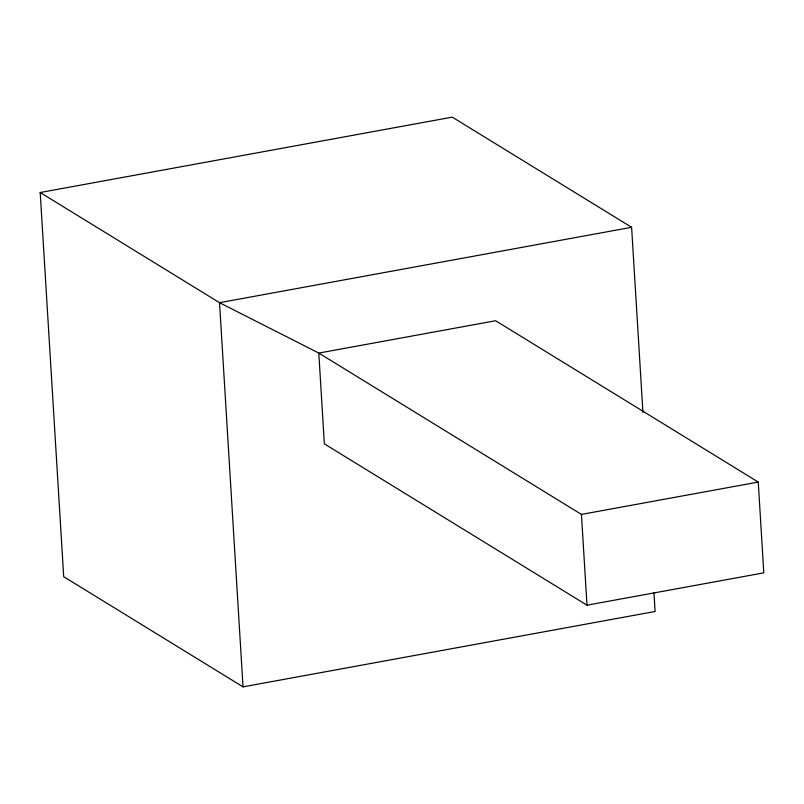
<?xml version="1.0" encoding="UTF-8"?>
<svg xmlns="http://www.w3.org/2000/svg" width="804" height="804" viewBox="0 0 804 804"><rect width="100%" height="100%" fill="white"/><g stroke="black" fill="none" stroke-linecap="round" stroke-linejoin="round"><path stroke-width="1.21" d="M653.964 592.709L655.109 611.482L243.029 686.857L63.697 576.699L40.2 192.518L452.27 117.143L631.612 227.301L642.939 412.512M631.612 227.301L219.532 302.686L40.2 192.518M758.252 482.068L495.606 320.736L318.806 353.077L581.443 514.409L758.252 482.068L763.8 572.85L587 605.191L324.354 443.858L318.806 353.077L219.532 302.686L243.029 686.857M581.443 514.409L587 605.191"/></g></svg>
